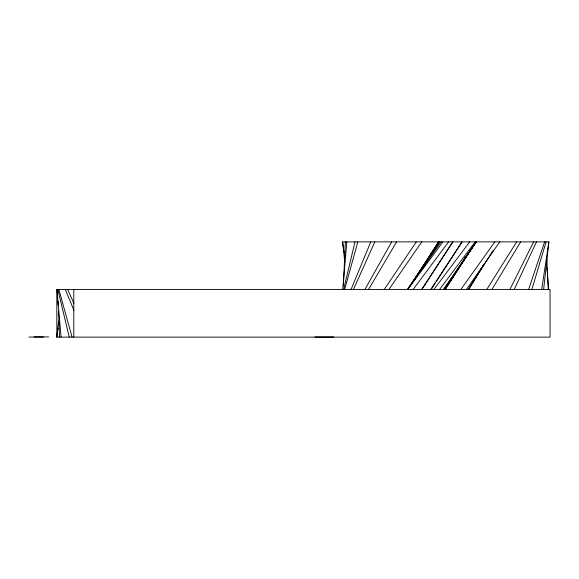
<?xml version="1.0" encoding="UTF-8"?>
<svg xmlns="http://www.w3.org/2000/svg" width="579" height="579" viewBox="0 0 579 579"><rect width="100%" height="100%" fill="white"/><g stroke="black" fill="none" stroke-linecap="round" stroke-linejoin="round"><path stroke-width="0.87" d="M343.376 285.903L345.352 241.877M342.717 289.5L346.821 241.877M58.805 319.152L56.822 337.123L550.05 337.123L550.05 289.5L56.822 289.5L56.822 337.123L57.618 331.832M543.623 289.5L548.87 241.877L342.573 241.877L344.751 261.643M57.886 330.066L58.153 328.307M541.683 289.5L548.87 241.877M343.651 289.5L354.97 241.877M344.635 289.5L357.815 241.877M531.848 289.5L546.091 241.877M528.591 289.5L544.622 241.877M351.04 289.5L370.777 241.877M353.436 289.5L374.794 241.877M514.203 289.5L536.472 241.877M509.853 289.5L533.635 241.877M364.879 289.5L391.686 241.877M368.534 289.5L396.608 241.877M491.889 289.5L520.666 241.877M468.534 289.5L484.051 264.154M430.226 255.701L431.644 253.399M433.056 251.091L438.716 241.877M478.29 273.368L468.353 289.5L493.366 250.193M479.238 271.833L483.494 264.921M445.121 289.5L457.461 269.843M463.157 260.774L461.224 263.8L462.65 261.527M465.523 256.996L464.546 258.509L465.502 256.996M486.744 289.5L516.649 241.877M457.417 269.843L445.048 289.5L475.924 241.877L444.65 289.5L476.228 241.877L443.615 289.5L476.336 241.877M413.999 280.431L438.542 241.877M414.528 279.671L416.467 276.646M417.437 275.134L438.759 241.877L407.754 289.5L442.884 241.877M431.152 289.5L435.075 283.449M436.552 281.184L462.049 241.877L430.733 289.5M452.735 241.877L421.729 289.5L452.908 241.877M407.754 289.5L439.519 241.877L407.355 289.5L441.118 241.877M384.232 289.5L416.287 241.877M388.885 289.5L421.765 241.877M466.428 289.5L499.757 241.877M460.841 289.5L494.835 241.877M413.109 289.5L448.566 241.877M439.562 289.5L475.164 241.877M433.903 289.5L469.678 241.877M34.023 336.913L48.614 336.913M28.95 337.05L43.541 337.05M314.983 336.985L333.736 336.985M67.685 289.5L73.946 303.461M65.282 289.5L73.946 310.387M58.884 289.5L72.064 337.123M57.893 289.5L69.219 337.123M342.573 241.877L343.637 248.934M343.904 250.693L344.172 252.458M546.865 267.932L547.256 272.427M547.408 274.222L548.726 289.5M56.966 289.5L61.07 337.123M546.858 258.951L548.233 289.5M57.502 290.397L57.625 293.097M57.987 301.181L58.19 305.676M58.428 311.068L58.754 318.255M58.913 321.852L59.601 337.123M73.794 289.5L73.794 337.123M460.305 265.312L458.387 268.33L460.269 265.312"/></g></svg>
